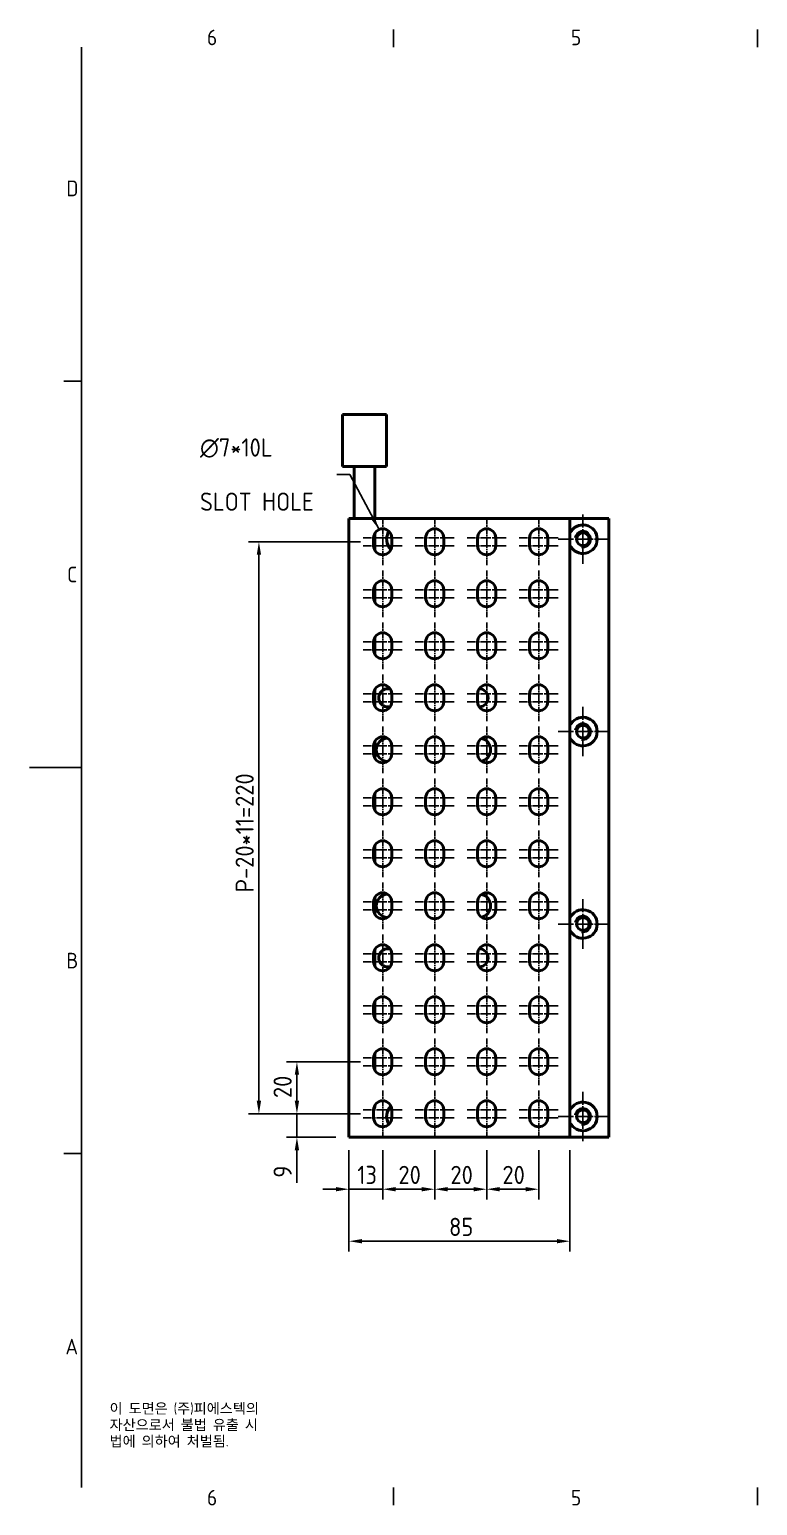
# Model space of a CAD drawing. Header units: millimetres. Extents: x 0 to 840, y 0 to 594.
# Drawn here: x 0 to 280, y 13 to 581 of the extents above; entities that cross this region are included whole.
import ezdxf

# ---------------------------------------------------------------- set-up
doc = ezdxf.new("R2010")
doc.units = ezdxf.units.MM
doc.header["$LTSCALE"] = 2
doc.linetypes.add('CHAIN', pattern=[0.3543, 0.2362, -0.0295, 0.0591, -0.0295])
doc.layers.get('0').update_dxf_attribs({"color": 3, "lineweight": 25})
for name, color, linetype, lineweight in [('가시적인 것(ISO)', 3, 'Continuous', 40), ('가시적인 좁은 것(ISO)', 3, 'Continuous', 35), ('경계(ISO)', 7, 'Continuous', 25), ('기호(ISO)', 5, 'Continuous', 25), ('중심 표식(ISO)', 1, 'Continuous', 25), ('치수(ISO)', 2, 'Continuous', 25)]:
    doc.layers.add(name, color=color, linetype=linetype, lineweight=lineweight)
doc.styles.add('문자 텍스트_PSTEK_POSCO', font='isocp.shx')
doc.styles.add('치수 텍스트_PSTEK_POSCO', font='isocp.shx')
doc.dimstyles.new('치수_PSTEK_POSCO', dxfattribs={"dimscale": 2, "dimtxt": 3.5, "dimasz": 2.5, "dimexe": 2, "dimexo": 2.5, "dimgap": 1, "dimtad": 1, "dimrnd": 1e-08, "dimdsep": 46, "dimtxsty": '치수 텍스트_PSTEK_POSCO', "dimcen": 0.09, "dimdle": 10, "dimclrd": 7, "dimclre": 7, "dimclrt": 2, "dimadec": 1, "dimazin": 2, "dimtfac": 1, "dimtmove": 0, "dimatfit": 3, "dimfxl": 0, "dimtolj": 1, "dimlwd": -1, "dimlwe": -1, "dimarcsym": 0})
doc.dimstyles.new('치수_PSTEK_POSCO$7', dxfattribs={"dimscale": 2, "dimtxt": 3.5, "dimasz": 2.5, "dimexe": 2, "dimexo": 2.5, "dimgap": 1, "dimtad": 1, "dimrnd": 1e-08, "dimdsep": 46, "dimtxsty": '치수 텍스트_PSTEK_POSCO', "dimcen": 0.09, "dimdle": 10, "dimclrd": 7, "dimclre": 7, "dimclrt": 2, "dimadec": 1, "dimazin": 2, "dimtfac": 1, "dimtmove": 0, "dimatfit": 3, "dimfxl": 0, "dimtolj": 1, "dimlwd": -1, "dimlwe": -1, "dimarcsym": 0})

# ---------------------------------------------------------------- blocks, each defined once
blk = doc.blocks.new('경계 Default Border')
at = {"layer": '경계(ISO)'}
for p, q in [((70, 287), (70, 290.4)), ((140, 287), (140, 290.4)), ((10, 222.75), (6.6, 222.75)), ((10, 74.25), (6.6, 74.25)), ((70, 10), (70, 6.6)), ((140, 10), (140, 6.6))]:
    blk.add_line(p, q, dxfattribs=at)
at = {"layer": '경계(ISO)', "flags": 128}
for points in [[(10, 10), (10, 287)], [(0, 148.5), (10, 148.5)]]:
    blk.add_lwpolyline(points, dxfattribs=at)
at = {"layer": '경계(ISO)', "color": 2, "char_height": 3, "attachment_point": 7, "style": '문자 텍스트_PSTEK_POSCO'}
for s, insert in [('6', (34.14, 287.37)), ('5', (104.14, 287.37)), ('D', (7.08, 258.35)), ('C', (7.24, 184.1)), ('B', (7.08, 109.85)), ('A', (6.91, 35.62)), ('6', (34.14, 6.57)), ('5', (104.14, 6.57))]:
    blk.add_mtext(s, dxfattribs=dict(at, insert=insert))
blk = doc.blocks.new('*D24')
at = {"layer": 'Defpoints', "color": 0}
for p in [(122.85, 154.78), (135.85, 154.78), (135.85, 134.78)]:
    blk.add_point(p, dxfattribs=at)
at = {"layer": '치수(ISO)', "color": 7}
for p, q in [((122.85, 149.78), (122.85, 130.78)), ((135.85, 149.78), (135.85, 130.78)), ((117.85, 134.78), (112.85, 134.78)), ((122.85, 134.78), (135.85, 134.78)), ((140.85, 134.78), (145.85, 134.78))]:
    blk.add_line(p, q, dxfattribs=at)
for points in [[(117.85, 135.61), (117.85, 133.95), (122.85, 134.78)], [(140.85, 135.61), (140.85, 133.95), (135.85, 134.78)]]:
    blk.add_solid(points, dxfattribs=at)
at = {"layer": '치수(ISO)', "color": 2, "insert": (126.06, 140.28), "char_height": 7, "attachment_point": 4, "style": '치수 텍스트_PSTEK_POSCO'}
blk.add_mtext('\\A1;13', dxfattribs=at)
blk = doc.blocks.new('*D25')
at = {"layer": 'Defpoints', "color": 0}
for p in [(135.85, 154.78), (155.85, 154.78), (155.85, 134.78)]:
    blk.add_point(p, dxfattribs=at)
at = {"layer": '치수(ISO)', "color": 7}
for p, q in [((135.85, 149.78), (135.85, 130.78)), ((155.85, 149.78), (155.85, 130.78)), ((140.85, 134.78), (150.85, 134.78))]:
    blk.add_line(p, q, dxfattribs=at)
for points in [[(140.85, 135.61), (140.85, 133.95), (135.85, 134.78)], [(150.85, 135.61), (150.85, 133.95), (155.85, 134.78)]]:
    blk.add_solid(points, dxfattribs=at)
at = {"layer": '치수(ISO)', "color": 2, "insert": (141.91, 140.28), "char_height": 7, "attachment_point": 4, "style": '치수 텍스트_PSTEK_POSCO'}
blk.add_mtext('\\A1;20', dxfattribs=at)
blk = doc.blocks.new('*D26')
at = {"layer": 'Defpoints', "color": 0}
for p in [(155.85, 154.78), (175.85, 154.78), (175.85, 134.78)]:
    blk.add_point(p, dxfattribs=at)
at = {"layer": '치수(ISO)', "color": 7}
for p, q in [((155.85, 149.78), (155.85, 130.78)), ((175.85, 149.78), (175.85, 130.78)), ((160.85, 134.78), (170.85, 134.78))]:
    blk.add_line(p, q, dxfattribs=at)
for points in [[(160.85, 135.61), (160.85, 133.95), (155.85, 134.78)], [(170.85, 135.61), (170.85, 133.95), (175.85, 134.78)]]:
    blk.add_solid(points, dxfattribs=at)
at = {"layer": '치수(ISO)', "color": 2, "insert": (161.91, 140.28), "char_height": 7, "attachment_point": 4, "style": '치수 텍스트_PSTEK_POSCO'}
blk.add_mtext('\\A1;20', dxfattribs=at)
blk = doc.blocks.new('*D27')
at = {"layer": 'Defpoints', "color": 0}
for p in [(175.85, 154.78), (195.85, 154.78), (195.85, 134.78)]:
    blk.add_point(p, dxfattribs=at)
at = {"layer": '치수(ISO)', "color": 7}
for p, q in [((175.85, 149.78), (175.85, 130.78)), ((195.85, 149.78), (195.85, 130.78)), ((180.85, 134.78), (190.85, 134.78))]:
    blk.add_line(p, q, dxfattribs=at)
for points in [[(180.85, 135.61), (180.85, 133.95), (175.85, 134.78)], [(190.85, 135.61), (190.85, 133.95), (195.85, 134.78)]]:
    blk.add_solid(points, dxfattribs=at)
at = {"layer": '치수(ISO)', "color": 2, "insert": (181.91, 140.28), "char_height": 7, "attachment_point": 4, "style": '치수 텍스트_PSTEK_POSCO'}
blk.add_mtext('\\A1;20', dxfattribs=at)
blk = doc.blocks.new('*D28')
at = {"layer": 'Defpoints', "color": 0}
for p in [(122.85, 154.78), (207.85, 154.78), (207.85, 114.78)]:
    blk.add_point(p, dxfattribs=at)
at = {"layer": '치수(ISO)', "color": 7}
for p, q in [((122.85, 149.78), (122.85, 110.78)), ((207.85, 149.78), (207.85, 110.78)), ((127.85, 114.78), (202.85, 114.78))]:
    blk.add_line(p, q, dxfattribs=at)
for points in [[(127.85, 115.61), (127.85, 113.95), (122.85, 114.78)], [(202.85, 115.61), (202.85, 113.95), (207.85, 114.78)]]:
    blk.add_solid(points, dxfattribs=at)
at = {"layer": '치수(ISO)', "color": 2, "insert": (161.36, 120.28), "char_height": 7, "attachment_point": 4, "style": '치수 텍스트_PSTEK_POSCO'}
blk.add_mtext('\\A1;85', dxfattribs=at)
blk = doc.blocks.new('*D29')
at = {"layer": 'Defpoints', "color": 0}
for p in [(102.85, 163.78), (132.35, 163.78), (122.85, 154.78)]:
    blk.add_point(p, dxfattribs=at)
at = {"layer": '치수(ISO)', "color": 7}
for p, q in [((102.85, 168.78), (102.85, 173.78)), ((127.35, 163.78), (98.85, 163.78)), ((102.85, 163.78), (102.85, 154.78)), ((117.85, 154.78), (98.85, 154.78)), ((102.85, 149.78), (102.85, 137.21))]:
    blk.add_line(p, q, dxfattribs=at)
for points in [[(102.02, 168.78), (103.69, 168.78), (102.85, 163.78)], [(102.02, 149.78), (103.69, 149.78), (102.85, 154.78)]]:
    blk.add_solid(points, dxfattribs=at)
at = {"layer": '치수(ISO)', "color": 2, "insert": (97.35, 139.21), "char_height": 7, "attachment_point": 4, "rotation": 90, "style": '치수 텍스트_PSTEK_POSCO'}
blk.add_mtext('\\A1;9', dxfattribs=at)
blk = doc.blocks.new('*D30')
at = {"layer": 'Defpoints', "color": 0}
for p in [(102.85, 183.78), (132.35, 183.78), (132.35, 163.78)]:
    blk.add_point(p, dxfattribs=at)
at = {"layer": '치수(ISO)', "color": 7}
for p, q in [((127.35, 183.78), (98.85, 183.78)), ((102.85, 168.78), (102.85, 178.78)), ((127.35, 163.78), (98.85, 163.78))]:
    blk.add_line(p, q, dxfattribs=at)
for points in [[(102.02, 178.78), (103.69, 178.78), (102.85, 183.78)], [(102.02, 168.78), (103.69, 168.78), (102.85, 163.78)]]:
    blk.add_solid(points, dxfattribs=at)
at = {"layer": '치수(ISO)', "color": 2, "insert": (97.35, 169.84), "char_height": 7, "attachment_point": 4, "rotation": 90, "style": '치수 텍스트_PSTEK_POSCO'}
blk.add_mtext('\\A1;20', dxfattribs=at)
blk = doc.blocks.new('*D31')
at = {"layer": 'Defpoints', "color": 0}
for p in [(88.24, 383.78), (132.35, 383.78), (132.35, 163.78)]:
    blk.add_point(p, dxfattribs=at)
at = {"layer": '치수(ISO)', "color": 7}
for p, q in [((127.35, 383.78), (84.24, 383.78)), ((88.24, 168.78), (88.24, 378.78)), ((127.35, 163.78), (84.24, 163.78))]:
    blk.add_line(p, q, dxfattribs=at)
for points in [[(87.41, 378.78), (89.07, 378.78), (88.24, 383.78)], [(87.41, 168.78), (89.07, 168.78), (88.24, 163.78)]]:
    blk.add_solid(points, dxfattribs=at)
at = {"layer": '치수(ISO)', "color": 2, "insert": (82.74, 248.93), "char_height": 7, "attachment_point": 4, "rotation": 90, "style": '치수 텍스트_PSTEK_POSCO'}
blk.add_mtext('\\A1;P-20*11=220', dxfattribs=at)

msp = doc.modelspace()

# ---------------------------------------------------------------- linework, layer by layer
at = {"layer": '가시적인 것(ISO)'}
for p, q in [((137.354, 432.78), (120.354, 432.78)), ((120.354, 412.78), (120.354, 432.78)), ((137.354, 412.78), (137.354, 432.78)), ((137.354, 412.78), (120.354, 412.78)), ((124.854, 412.78), (124.854, 392.78)), ((132.854, 392.78), (132.854, 412.78)), ((122.854, 154.78), (122.854, 392.78)), ((126.854, 392.78), (122.854, 392.78)), ((126.854, 392.78), (207.854, 392.78)), ((222.854, 392.78), (207.854, 392.78)), ((207.854, 392.78), (207.854, 154.78)), ((222.854, 154.78), (222.854, 392.78)), ((132.854, 380.477), (132.854, 387.083)), ((132.354, 382.28), (132.354, 385.28)), ((139.354, 385.28), (139.354, 382.28)), ((152.354, 382.28), (152.354, 385.28)), ((159.354, 385.28), (159.354, 382.28)), ((172.354, 382.28), (172.354, 385.28)), ((179.354, 385.28), (179.354, 382.28)), ((192.354, 382.28), (192.354, 385.28)), ((199.354, 385.28), (199.354, 382.28)), ((132.354, 362.28), (132.354, 365.28)), ((132.854, 360.477), (132.854, 367.083)), ((139.354, 365.28), (139.354, 362.28)), ((152.354, 362.28), (152.354, 365.28)), ((159.354, 365.28), (159.354, 362.28)), ((172.354, 362.28), (172.354, 365.28)), ((179.354, 365.28), (179.354, 362.28)), ((192.354, 362.28), (192.354, 365.28)), ((199.354, 365.28), (199.354, 362.28)), ((132.854, 340.477), (132.854, 347.083)), ((132.354, 342.28), (132.354, 345.28)), ((139.354, 345.28), (139.354, 342.28)), ((152.354, 342.28), (152.354, 345.28)), ((159.354, 345.28), (159.354, 342.28)), ((172.354, 342.28), (172.354, 345.28)), ((179.354, 345.28), (179.354, 342.28)), ((192.354, 342.28), (192.354, 345.28)), ((199.354, 345.28), (199.354, 342.28)), ((132.354, 322.28), (132.354, 325.28)), ((132.854, 320.477), (132.854, 327.083)), ((139.354, 325.28), (139.354, 322.28)), ((152.354, 322.28), (152.354, 325.28)), ((159.354, 325.28), (159.354, 322.28)), ((172.354, 322.28), (172.354, 325.28)), ((179.354, 325.28), (179.354, 322.28)), ((192.354, 322.28), (192.354, 325.28)), ((199.354, 325.28), (199.354, 322.28)), ((132.854, 300.477), (132.854, 307.083)), ((132.354, 302.28), (132.354, 305.28)), ((139.354, 305.28), (139.354, 302.28)), ((152.354, 302.28), (152.354, 305.28)), ((159.354, 305.28), (159.354, 302.28)), ((172.354, 302.28), (172.354, 305.28)), ((179.354, 305.28), (179.354, 302.28)), ((192.354, 302.28), (192.354, 305.28)), ((199.354, 305.28), (199.354, 302.28)), ((132.354, 282.28), (132.354, 285.28)), ((132.854, 280.477), (132.854, 287.083)), ((139.354, 285.28), (139.354, 282.28)), ((152.354, 282.28), (152.354, 285.28)), ((159.354, 285.28), (159.354, 282.28)), ((172.354, 282.28), (172.354, 285.28)), ((179.354, 285.28), (179.354, 282.28)), ((192.354, 282.28), (192.354, 285.28)), ((199.354, 285.28), (199.354, 282.28)), ((132.854, 260.477), (132.854, 267.083)), ((132.354, 262.28), (132.354, 265.28)), ((139.354, 265.28), (139.354, 262.28)), ((152.354, 262.28), (152.354, 265.28)), ((159.354, 265.28), (159.354, 262.28)), ((172.354, 262.28), (172.354, 265.28)), ((179.354, 265.28), (179.354, 262.28)), ((192.354, 262.28), (192.354, 265.28)), ((199.354, 265.28), (199.354, 262.28)), ((132.354, 242.28), (132.354, 245.28)), ((132.854, 240.477), (132.854, 247.083)), ((139.354, 245.28), (139.354, 242.28)), ((152.354, 242.28), (152.354, 245.28)), ((159.354, 245.28), (159.354, 242.28)), ((172.354, 242.28), (172.354, 245.28)), ((179.354, 245.28), (179.354, 242.28)), ((192.354, 242.28), (192.354, 245.28)), ((199.354, 245.28), (199.354, 242.28)), ((132.854, 220.477), (132.854, 227.083)), ((132.354, 222.28), (132.354, 225.28)), ((139.354, 225.28), (139.354, 222.28)), ((152.354, 222.28), (152.354, 225.28)), ((159.354, 225.28), (159.354, 222.28)), ((172.354, 222.28), (172.354, 225.28)), ((179.354, 225.28), (179.354, 222.28)), ((192.354, 222.28), (192.354, 225.28)), ((199.354, 225.28), (199.354, 222.28)), ((132.354, 202.28), (132.354, 205.28)), ((132.854, 200.477), (132.854, 207.083)), ((139.354, 205.28), (139.354, 202.28)), ((152.354, 202.28), (152.354, 205.28)), ((159.354, 205.28), (159.354, 202.28)), ((172.354, 202.28), (172.354, 205.28)), ((179.354, 205.28), (179.354, 202.28)), ((192.354, 202.28), (192.354, 205.28)), ((199.354, 205.28), (199.354, 202.28)), ((132.354, 182.28), (132.354, 185.28)), ((132.854, 187.083), (132.854, 180.477)), ((139.354, 185.28), (139.354, 182.28)), ((152.354, 182.28), (152.354, 185.28)), ((159.354, 185.28), (159.354, 182.28)), ((172.354, 182.28), (172.354, 185.28)), ((179.354, 185.28), (179.354, 182.28)), ((192.354, 182.28), (192.354, 185.28)), ((199.354, 185.28), (199.354, 182.28)), ((132.354, 162.28), (132.354, 165.28)), ((132.854, 167.083), (132.854, 166.78)), ((139.354, 165.28), (139.354, 162.28)), ((152.354, 162.28), (152.354, 165.28)), ((159.354, 165.28), (159.354, 162.28)), ((172.354, 162.28), (172.354, 165.28)), ((179.354, 165.28), (179.354, 162.28)), ((192.354, 162.28), (192.354, 165.28)), ((199.354, 165.28), (199.354, 162.28)), ((122.854, 154.78), (126.854, 154.78)), ((207.854, 154.78), (126.854, 154.78)), ((222.854, 154.78), (207.854, 154.78))]:
    msp.add_line(p, q, dxfattribs=at)
for centre in [(212.854, 384.78), (212.854, 310.78), (212.854, 236.78), (212.854, 162.78)]:
    msp.add_circle(centre, 2.458, dxfattribs=at)
for centre, radius, start, end in [((135.854, 385.28), 3.5, 0, 180), ((142.854, 384.78), 5.5, 146.50777, 226.03241), ((155.854, 385.28), 3.5, 0, 180), ((175.854, 385.28), 3.5, 0, 180), ((195.854, 385.28), 3.5, 0, 180), ((212.854, 384.78), 5.5, 204.61998, 155.38002), ((135.854, 382.28), 3.5, 180, 0), ((155.854, 382.28), 3.5, 180, 0), ((175.854, 382.28), 3.5, 180, 0), ((195.854, 382.28), 3.5, 180, 0), ((135.854, 365.28), 3.5, 0, 180), ((155.854, 365.28), 3.5, 0, 180), ((175.854, 365.28), 3.5, 0, 180), ((195.854, 365.28), 3.5, 0, 180), ((135.854, 362.28), 3.5, 180, 0), ((155.854, 362.28), 3.5, 180, 0), ((175.854, 362.28), 3.5, 180, 0), ((195.854, 362.28), 3.5, 180, 0), ((135.854, 345.28), 3.5, 0, 180), ((155.854, 345.28), 3.5, 0, 180), ((175.854, 345.28), 3.5, 0, 180), ((195.854, 345.28), 3.5, 0, 180), ((135.854, 342.28), 3.5, 180, 0), ((155.854, 342.28), 3.5, 180, 0), ((175.854, 342.28), 3.5, 180, 0), ((195.854, 342.28), 3.5, 180, 0), ((135.854, 325.28), 3.5, 0, 180), ((137.854, 323.78), 3.5, 74.05493, 285.94507), ((155.854, 325.28), 3.5, 0, 180), ((175.854, 325.28), 3.5, 0, 180), ((172.854, 323.78), 3.5, 272.06534, 87.93466), ((195.854, 325.28), 3.5, 0, 180), ((135.854, 322.28), 3.5, 180, 0), ((155.854, 322.28), 3.5, 180, 0), ((175.854, 322.28), 3.5, 180, 0), ((195.854, 322.28), 3.5, 180, 0), ((212.854, 310.78), 5.5, 204.61998, 155.38002), ((135.854, 305.28), 3.5, 0, 180), ((137.854, 303.78), 4.5, 92.42658, 267.57342), ((155.854, 305.28), 3.5, 0, 180), ((175.854, 305.28), 3.5, 0, 180), ((172.854, 303.78), 4.5, 283.05499, 76.94501), ((195.854, 305.28), 3.5, 0, 180), ((135.854, 302.28), 3.5, 180, 0), ((155.854, 302.28), 3.5, 180, 0), ((175.854, 302.28), 3.5, 180, 0), ((195.854, 302.28), 3.5, 180, 0), ((135.854, 285.28), 3.5, 0, 180), ((155.854, 285.28), 3.5, 0, 180), ((175.854, 285.28), 3.5, 0, 180), ((195.854, 285.28), 3.5, 0, 180), ((135.854, 282.28), 3.5, 180, 0), ((155.854, 282.28), 3.5, 180, 0), ((175.854, 282.28), 3.5, 180, 0), ((195.854, 282.28), 3.5, 180, 0), ((135.854, 265.28), 3.5, 0, 180), ((155.854, 265.28), 3.5, 0, 180), ((175.854, 265.28), 3.5, 0, 180), ((195.854, 265.28), 3.5, 0, 180), ((135.854, 262.28), 3.5, 180, 0), ((155.854, 262.28), 3.5, 180, 0), ((175.854, 262.28), 3.5, 180, 0), ((195.854, 262.28), 3.5, 180, 0), ((135.854, 245.28), 3.5, 0, 180), ((137.854, 243.78), 4.5, 92.42658, 267.57342), ((155.854, 245.28), 3.5, 0, 180), ((175.854, 245.28), 3.5, 0, 180), ((172.854, 243.78), 4.5, 283.05499, 76.94501), ((195.854, 245.28), 3.5, 0, 180), ((135.854, 242.28), 3.5, 180, 0), ((155.854, 242.28), 3.5, 180, 0), ((175.854, 242.28), 3.5, 180, 0), ((195.854, 242.28), 3.5, 180, 0), ((212.854, 236.78), 5.5, 204.61998, 155.38002), ((135.854, 225.28), 3.5, 0, 180), ((137.854, 223.78), 3.5, 74.05493, 285.94507), ((155.854, 225.28), 3.5, 0, 180), ((175.854, 225.28), 3.5, 0, 180), ((172.854, 223.78), 3.5, 272.06534, 87.93466), ((195.854, 225.28), 3.5, 0, 180), ((135.854, 222.28), 3.5, 180, 0), ((155.854, 222.28), 3.5, 180, 0), ((175.854, 222.28), 3.5, 180, 0), ((195.854, 222.28), 3.5, 180, 0), ((135.854, 205.28), 3.5, 0, 180), ((155.854, 205.28), 3.5, 0, 180), ((175.854, 205.28), 3.5, 0, 180), ((195.854, 205.28), 3.5, 0, 180), ((135.854, 202.28), 3.5, 180, 0), ((155.854, 202.28), 3.5, 180, 0), ((175.854, 202.28), 3.5, 180, 0), ((195.854, 202.28), 3.5, 180, 0), ((135.854, 185.28), 3.5, 0, 180), ((155.854, 185.28), 3.5, 0, 180), ((175.854, 185.28), 3.5, 0, 180), ((195.854, 185.28), 3.5, 0, 180), ((135.854, 182.28), 3.5, 180, 0), ((155.854, 182.28), 3.5, 180, 0), ((175.854, 182.28), 3.5, 180, 0), ((195.854, 182.28), 3.5, 180, 0), ((135.854, 165.28), 3.5, 0, 180), ((130.854, 166.78), 2, 318.79712, 0), ((142.854, 162.78), 5.5, 133.96759, 213.49223), ((155.854, 165.28), 3.5, 0, 180), ((175.854, 165.28), 3.5, 0, 180), ((195.854, 165.28), 3.5, 0, 180), ((212.854, 162.78), 5.5, 204.61998, 155.38002), ((135.854, 162.28), 3.5, 180, 0), ((155.854, 162.28), 3.5, 180, 0), ((175.854, 162.28), 3.5, 180, 0), ((195.854, 162.28), 3.5, 180, 0)]:
    msp.add_arc(centre, radius, start, end, dxfattribs=at)
at = {"layer": '가시적인 좁은 것(ISO)'}
for centre in [(212.854, 384.78), (212.854, 310.78), (212.854, 236.78), (212.854, 162.78)]:
    msp.add_arc(centre, 3, 260, 170, dxfattribs=at)
at = {"layer": '중심 표식(ISO)', "linetype": 'CHAIN', "ltscale": 5.000333}
for p, q in [((135.854, 392.78), (135.854, 383.78)), ((155.854, 392.78), (155.854, 383.78)), ((175.854, 392.78), (175.854, 383.78)), ((195.854, 392.78), (195.854, 383.78)), ((135.854, 383.78), (135.854, 374.78)), ((155.854, 383.78), (155.854, 374.78)), ((175.854, 383.78), (175.854, 374.78)), ((195.854, 383.78), (195.854, 374.78)), ((135.854, 372.78), (135.854, 363.78)), ((155.854, 372.78), (155.854, 363.78)), ((175.854, 372.78), (175.854, 363.78)), ((195.854, 372.78), (195.854, 363.78)), ((135.854, 363.78), (135.854, 354.78)), ((155.854, 363.78), (155.854, 354.78)), ((175.854, 363.78), (175.854, 354.78)), ((195.854, 363.78), (195.854, 354.78)), ((135.854, 352.78), (135.854, 343.78)), ((155.854, 352.78), (155.854, 343.78)), ((175.854, 352.78), (175.854, 343.78)), ((195.854, 352.78), (195.854, 343.78)), ((135.854, 343.78), (135.854, 334.78)), ((155.854, 343.78), (155.854, 334.78)), ((175.854, 343.78), (175.854, 334.78)), ((195.854, 343.78), (195.854, 334.78)), ((135.854, 332.78), (135.854, 323.78)), ((155.854, 332.78), (155.854, 323.78)), ((175.854, 332.78), (175.854, 323.78)), ((195.854, 332.78), (195.854, 323.78)), ((135.854, 323.78), (135.854, 314.78)), ((155.854, 323.78), (155.854, 314.78)), ((175.854, 323.78), (175.854, 314.78)), ((195.854, 323.78), (195.854, 314.78)), ((135.854, 312.78), (135.854, 303.78)), ((155.854, 312.78), (155.854, 303.78)), ((175.854, 312.78), (175.854, 303.78)), ((195.854, 312.78), (195.854, 303.78)), ((135.854, 303.78), (135.854, 294.78)), ((155.854, 303.78), (155.854, 294.78)), ((175.854, 303.78), (175.854, 294.78)), ((195.854, 303.78), (195.854, 294.78)), ((135.854, 292.78), (135.854, 283.78)), ((155.854, 292.78), (155.854, 283.78)), ((175.854, 292.78), (175.854, 283.78)), ((195.854, 292.78), (195.854, 283.78)), ((135.854, 283.78), (135.854, 274.78)), ((155.854, 283.78), (155.854, 274.78)), ((175.854, 283.78), (175.854, 274.78)), ((195.854, 283.78), (195.854, 274.78)), ((135.854, 272.78), (135.854, 263.78)), ((155.854, 272.78), (155.854, 263.78)), ((175.854, 272.78), (175.854, 263.78)), ((195.854, 272.78), (195.854, 263.78)), ((135.854, 263.78), (135.854, 254.78)), ((155.854, 263.78), (155.854, 254.78)), ((175.854, 263.78), (175.854, 254.78)), ((195.854, 263.78), (195.854, 254.78)), ((135.854, 252.78), (135.854, 243.78)), ((155.854, 252.78), (155.854, 243.78)), ((175.854, 252.78), (175.854, 243.78)), ((195.854, 252.78), (195.854, 243.78)), ((135.854, 243.78), (135.854, 234.78)), ((155.854, 243.78), (155.854, 234.78)), ((175.854, 243.78), (175.854, 234.78)), ((195.854, 243.78), (195.854, 234.78)), ((135.854, 232.78), (135.854, 223.78)), ((155.854, 232.78), (155.854, 223.78)), ((175.854, 232.78), (175.854, 223.78)), ((195.854, 232.78), (195.854, 223.78)), ((135.854, 223.78), (135.854, 214.78)), ((155.854, 223.78), (155.854, 214.78)), ((175.854, 223.78), (175.854, 214.78)), ((195.854, 223.78), (195.854, 214.78)), ((135.854, 212.78), (135.854, 203.78)), ((155.854, 212.78), (155.854, 203.78)), ((175.854, 212.78), (175.854, 203.78)), ((195.854, 212.78), (195.854, 203.78)), ((135.854, 203.78), (135.854, 194.78)), ((155.854, 203.78), (155.854, 194.78)), ((175.854, 203.78), (175.854, 194.78)), ((195.854, 203.78), (195.854, 194.78)), ((135.854, 192.78), (135.854, 183.78)), ((155.854, 192.78), (155.854, 183.78)), ((175.854, 192.78), (175.854, 183.78)), ((195.854, 192.78), (195.854, 183.78)), ((135.854, 183.78), (135.854, 174.78)), ((155.854, 183.78), (155.854, 174.78)), ((175.854, 183.78), (175.854, 174.78)), ((195.854, 183.78), (195.854, 174.78)), ((135.854, 172.78), (135.854, 163.78)), ((155.854, 172.78), (155.854, 163.78)), ((175.854, 172.78), (175.854, 163.78)), ((195.854, 172.78), (195.854, 163.78)), ((135.854, 163.78), (135.854, 154.78)), ((155.854, 163.78), (155.854, 154.78)), ((175.854, 163.78), (175.854, 154.78)), ((195.854, 163.78), (195.854, 154.78))]:
    msp.add_line(p, q, dxfattribs=at)
at = {"layer": '중심 표식(ISO)', "linetype": 'CHAIN', "ltscale": 10.556371}
for p, q in [((212.854, 394.28), (212.854, 375.28)), ((222.354, 384.78), (203.354, 384.78)), ((212.854, 320.28), (212.854, 301.28)), ((222.354, 310.78), (203.354, 310.78)), ((212.854, 246.28), (212.854, 227.28)), ((222.354, 236.78), (203.354, 236.78)), ((212.854, 172.28), (212.854, 153.28)), ((222.354, 162.78), (203.354, 162.78))]:
    msp.add_line(p, q, dxfattribs=at)
at = {"layer": '중심 표식(ISO)', "linetype": 'CHAIN', "ltscale": 8.333956}
for p, q in [((143.354, 385.28), (128.354, 385.28)), ((143.354, 382.28), (128.354, 382.28)), ((163.354, 385.28), (148.354, 385.28)), ((163.354, 382.28), (148.354, 382.28)), ((183.354, 385.28), (168.354, 385.28)), ((183.354, 382.28), (168.354, 382.28)), ((203.354, 385.28), (188.354, 385.28)), ((203.354, 382.28), (188.354, 382.28)), ((143.354, 365.28), (128.354, 365.28)), ((163.354, 365.28), (148.354, 365.28)), ((183.354, 365.28), (168.354, 365.28)), ((203.354, 365.28), (188.354, 365.28)), ((143.354, 362.28), (128.354, 362.28)), ((163.354, 362.28), (148.354, 362.28)), ((183.354, 362.28), (168.354, 362.28)), ((203.354, 362.28), (188.354, 362.28)), ((143.354, 345.28), (128.354, 345.28)), ((143.354, 342.28), (128.354, 342.28)), ((163.354, 345.28), (148.354, 345.28)), ((163.354, 342.28), (148.354, 342.28)), ((183.354, 345.28), (168.354, 345.28)), ((183.354, 342.28), (168.354, 342.28)), ((203.354, 345.28), (188.354, 345.28)), ((203.354, 342.28), (188.354, 342.28)), ((143.354, 325.28), (128.354, 325.28)), ((163.354, 325.28), (148.354, 325.28)), ((183.354, 325.28), (168.354, 325.28)), ((203.354, 325.28), (188.354, 325.28)), ((143.354, 322.28), (128.354, 322.28)), ((163.354, 322.28), (148.354, 322.28)), ((183.354, 322.28), (168.354, 322.28)), ((203.354, 322.28), (188.354, 322.28)), ((143.354, 305.28), (128.354, 305.28)), ((143.354, 302.28), (128.354, 302.28)), ((163.354, 305.28), (148.354, 305.28)), ((163.354, 302.28), (148.354, 302.28)), ((183.354, 305.28), (168.354, 305.28)), ((183.354, 302.28), (168.354, 302.28)), ((203.354, 305.28), (188.354, 305.28)), ((203.354, 302.28), (188.354, 302.28)), ((143.354, 285.28), (128.354, 285.28)), ((163.354, 285.28), (148.354, 285.28)), ((183.354, 285.28), (168.354, 285.28)), ((203.354, 285.28), (188.354, 285.28)), ((143.354, 282.28), (128.354, 282.28)), ((163.354, 282.28), (148.354, 282.28)), ((183.354, 282.28), (168.354, 282.28)), ((203.354, 282.28), (188.354, 282.28)), ((143.354, 265.28), (128.354, 265.28)), ((143.354, 262.28), (128.354, 262.28)), ((163.354, 265.28), (148.354, 265.28)), ((163.354, 262.28), (148.354, 262.28)), ((183.354, 265.28), (168.354, 265.28)), ((183.354, 262.28), (168.354, 262.28)), ((203.354, 265.28), (188.354, 265.28)), ((203.354, 262.28), (188.354, 262.28)), ((143.354, 245.28), (128.354, 245.28)), ((163.354, 245.28), (148.354, 245.28)), ((183.354, 245.28), (168.354, 245.28)), ((203.354, 245.28), (188.354, 245.28)), ((143.354, 242.28), (128.354, 242.28)), ((163.354, 242.28), (148.354, 242.28)), ((183.354, 242.28), (168.354, 242.28)), ((203.354, 242.28), (188.354, 242.28)), ((143.354, 225.28), (128.354, 225.28)), ((143.354, 222.28), (128.354, 222.28)), ((163.354, 225.28), (148.354, 225.28)), ((163.354, 222.28), (148.354, 222.28)), ((183.354, 225.28), (168.354, 225.28)), ((183.354, 222.28), (168.354, 222.28)), ((203.354, 225.28), (188.354, 225.28)), ((203.354, 222.28), (188.354, 222.28)), ((143.354, 205.28), (128.354, 205.28)), ((163.354, 205.28), (148.354, 205.28)), ((183.354, 205.28), (168.354, 205.28)), ((203.354, 205.28), (188.354, 205.28)), ((143.354, 202.28), (128.354, 202.28)), ((163.354, 202.28), (148.354, 202.28)), ((183.354, 202.28), (168.354, 202.28)), ((203.354, 202.28), (188.354, 202.28)), ((143.354, 185.28), (128.354, 185.28)), ((143.354, 182.28), (128.354, 182.28)), ((163.354, 185.28), (148.354, 185.28)), ((163.354, 182.28), (148.354, 182.28)), ((183.354, 185.28), (168.354, 185.28)), ((183.354, 182.28), (168.354, 182.28)), ((203.354, 185.28), (188.354, 185.28)), ((203.354, 182.28), (188.354, 182.28)), ((143.354, 165.28), (128.354, 165.28)), ((163.354, 165.28), (148.354, 165.28)), ((183.354, 165.28), (168.354, 165.28)), ((203.354, 165.28), (188.354, 165.28)), ((143.354, 162.28), (128.354, 162.28)), ((163.354, 162.28), (148.354, 162.28)), ((183.354, 162.28), (168.354, 162.28)), ((203.354, 162.28), (188.354, 162.28))]:
    msp.add_line(p, q, dxfattribs=at)

# ---------------------------------------------------------------- block references
at = {"xscale": 2, "yscale": 2, "zscale": 2}
msp.add_blockref('경계 Default Border', (0, 0), dxfattribs=at)

# ---------------------------------------------------------------- texts
at = {"layer": '기호(ISO)', "color": 2, "insert": (65.574, 409.627), "char_height": 7, "width": 50.57688, "attachment_point": 4, "line_spacing_factor": 1.78626, "style": '치수 텍스트_PSTEK_POSCO'}
msp.add_mtext('{\\fAIGDT|b0|i0;\\H7.0000;n\\fisocp|b0|i0;\\H7.0000;7*10L\\PSLOT HOLE}', dxfattribs=at)
at = {"layer": '기호(ISO)', "color": 7, "insert": (30.789, 52.457), "char_height": 4, "width": 102.48028, "attachment_point": 1, "line_spacing_factor": 0.944221, "style": '문자 텍스트_PSTEK_POSCO'}
msp.add_mtext('{이 도면은 (주)피에스텍의\\P자산으로서 불법 유출 시 \\P법에 의하여 처벌됨.}', dxfattribs=at)

# ---------------------------------------------------------------- dimensions: what is measured, and where the dimension line sits
at = {"layer": '치수(ISO)', "color": 7}
dim = msp.add_linear_dim(base=(88.24, 383.78), p1=(132.354, 163.78), p2=(132.354, 383.78), angle=90, text='P-20*11=<>', dimstyle='치수_PSTEK_POSCO', override={"dimdec": 2, "dimtp": 0, "dimtm": 0, "dimtdec": 2, "dimtofl": 0, "dimatfit": 1}, dxfattribs=at)
dim.commit()
dim.dimension.update_dxf_attribs({"geometry": '*D31', "text_midpoint": (88.24, 273.78), "dimtype": 160})
for base, p1, p2, angle, override, picture, middle in [((102.854, 183.78), (132.354, 163.78), (132.354, 183.78), 90, {"dimdec": 2, "dimtp": 0, "dimtm": 0, "dimtdec": 2, "dimtofl": 0, "dimatfit": 1}, '*D30', (102.854, 173.78)), ((102.854, 163.78), (122.854, 154.78), (132.354, 163.78), 90, {"dimdec": 2, "dimtp": 0, "dimtm": 0, "dimtdec": 2, "dimtofl": 1, "dimatfit": 1}, '*D29', (102.854, 140.997)), ((155.854, 134.78), (135.854, 154.78), (155.854, 154.78), 180, {"dimdec": 2, "dimtp": 0, "dimtm": 0, "dimtdec": 2, "dimtofl": 0, "dimatfit": 1}, '*D25', (145.854, 134.78)), ((175.854, 134.78), (155.854, 154.78), (175.854, 154.78), 180, {"dimdec": 2, "dimtp": 0, "dimtm": 0, "dimtdec": 2, "dimtofl": 0, "dimatfit": 1}, '*D26', (165.854, 134.78)), ((195.854, 134.78), (175.854, 154.78), (195.854, 154.78), 180, {"dimdec": 2, "dimtp": 0, "dimtm": 0, "dimtdec": 2, "dimtofl": 0, "dimatfit": 1}, '*D27', (185.854, 134.78))]:
    dim = msp.add_linear_dim(base=base, p1=p1, p2=p2, angle=angle, dimstyle='치수_PSTEK_POSCO', override=override, dxfattribs=at)
    dim.commit()
    dim.dimension.update_dxf_attribs({"geometry": picture, "text_midpoint": middle, "dimtype": 160})
for base, p2, override, picture, middle in [((135.854, 134.78), (135.854, 154.78), {"dimdec": 2, "dimtp": 0, "dimtm": 0, "dimtdec": 2, "dimtofl": 1, "dimatfit": 1}, '*D24', (129.354, 134.78)), ((207.854, 114.78), (207.854, 154.78), {"dimdec": 2, "dimtp": 0, "dimtm": 0, "dimtdec": 2, "dimtofl": 0, "dimatfit": 1}, '*D28', (165.354, 114.78))]:
    dim = msp.add_linear_dim(base=base, p1=(122.854, 154.78), p2=p2, dimstyle='치수_PSTEK_POSCO', override=override, dxfattribs=at)
    dim.commit()
    dim.dimension.update_dxf_attribs({"geometry": picture, "text_midpoint": middle, "dimtype": 160})

# ---------------------------------------------------------------- leaders
at = {"layer": '기호(ISO)', "color": 7, "annotation_type": 0, "has_hookline": 1, "hookline_direction": 1, "text_width": 48.314}
msp.add_leader([(134.443, 388.483), (123.151, 409.627), (118.151, 409.627)], dimstyle='치수_PSTEK_POSCO$7', override={"dimtad": 0}, dxfattribs=at)

doc.saveas('drawing.dxf')
